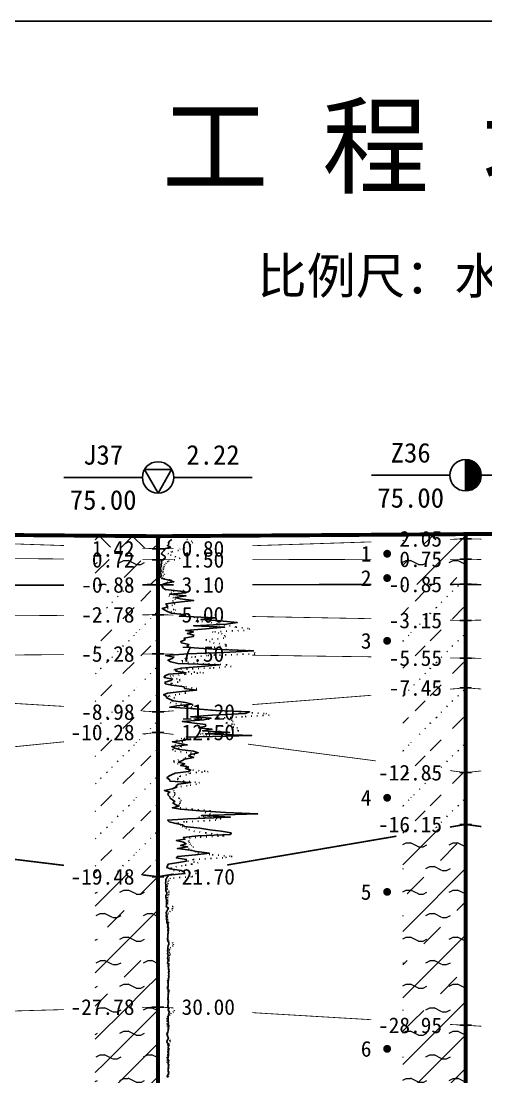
# Model space of a CAD drawing. Extents: x -37 to 3540, y -1485 to 297.
# Drawn here: x 1587.6 to 1646.9, y -149.6 to -15 of the extents above; entities that cross this region are included whole.
import ezdxf
from ezdxf.enums import TextEntityAlignment as Align

# ---------------------------------------------------------------- set-up
doc = ezdxf.new("R2010")
doc.units = 0
doc.linetypes.add('DOT', pattern=[6.35, 0, -6.35])
doc.layers.get('0').update_dxf_attribs({"linetype": 'CONTINUOUS'})
for name, color, linetype in [('CURVE', 200, 'CONTINUOUS'), ('FRAME', 7, 'CONTINUOUS'), ('HOLE', 41, 'CONTINUOUS'), ('SAMPLE', 1, 'CONTINUOUS'), ('STRATUM', 241, 'CONTINUOUS')]:
    doc.layers.add(name, color=color, linetype=linetype)
doc.layers.add('HATCH', color=7, linetype='CONTINUOUS', lineweight=13)
doc.styles.add('ST', font='')
doc.styles.get('ST').set_extended_font_data('SimSun')
pattern_1 = [(45, (1478.7585, -297), (-2.12132, 2.12132), [10, 0]), (135, (1478.7585, -297), (-2.12132, -2.12132), [10, 0])]
pattern_2 = [(45, (1478.7585, -297), (-4.24264, 4.24264), [10, 0]), (45, (1479.8195, -300.182), (-2.12132, 6.36396), [3, -3]), (26.565, (1479.8326, -297.2536), (5.999823, 5.999812), [0.567, -12.849]), (0, (1479.2656, -297.2536), (0, 6), [0.567, -5.433]), (26.565, (1477.1772, -297), (5.999823, 5.999812), [0.567, -12.849]), (0, (1477.6843, -296.7464), (0, 6), [0.567, -5.433]), (153.435, (1479.2656, -297.2536), (-5.999818, -5e-06), [1.134, -12.2826]), (26.565, (1482.8326, -294.2536), (5.999823, 5.999812), [0.567, -12.849]), (0, (1482.2656, -294.2536), (0, 6), [0.567, -5.433]), (26.565, (1480.1772, -294), (5.999823, 5.999812), [0.567, -12.849]), (0, (1480.6843, -293.7464), (0, 6), [0.567, -5.433]), (153.435, (1482.2656, -294.2536), (-5.999818, -5e-06), [1.134, -12.2826])]
pattern_3 = [(45, (1478.7585, -297), (-7e-07, 6.99998), [1.97196, -7.92754]), (45, (1481.5713, -294.171), (-7e-07, 6.99998), [1.99367, -7.90583]), (45, (1483.826, -291.918), (-7e-07, 6.99998), [1.8136, -8.08588]), (26.565, (1478.7585, -293.5), (7, 7), [0.0965, -15.55598]), (36.8699, (1479.4585, -292.8), (7, 7), [0.19775, -34.80225]), (315, (1482.2585, -290.024), (6.99998, 1e-06), [0.03305, -9.86644]), (26.565, (1482.2585, -297), (7, 7), [0.14475, -15.50773]), (26.565, (1482.9585, -296.3), (7, 7), [0.10528, -15.5472]), (90, (1483.3085, -295.95), (-7, -5e-07), [0.02877, -6.97123]), (26.565, (1483.6585, -295.6), (7, 7), [0.091, -31.21394]), (36.8699, (1484.3585, -294.9), (7, 7), [0.1107, -34.8893]), (45, (1485.0585, -294.2), (-2e-07, 6.99998), [0.10911, -9.79038]), (315, (1485.6726, -293.452), (6.99998, 1e-06), [0.03305, -9.86644]), (36.8699, (1480.1585, -292.1), (7, 7), [0.10224, -34.89776]), (53.1301, (1480.8585, -291.4), (14, 21), [0.13438, -34.86562]), (53.1301, (1481.5585, -290.7), (14, 21), [0.12625, -34.87375])]
pattern_4 = [(45, (1478.7585, -297), (-2.12132, 2.12132), [10, 0]), (26.565, (1479.8326, -297.2536), (5.999823, 5.999812), [0.567, -12.849]), (0, (1479.2656, -297.2536), (0, 6), [0.567, -5.433]), (26.565, (1477.1772, -297), (5.999823, 5.999812), [0.567, -12.849]), (0, (1477.6843, -296.7464), (0, 6), [0.567, -5.433]), (153.435, (1479.2656, -297.2536), (-5.999818, -5e-06), [1.134, -12.2826]), (26.565, (1482.8326, -294.2536), (5.999823, 5.999812), [0.567, -12.849]), (0, (1482.2656, -294.2536), (0, 6), [0.567, -5.433]), (26.565, (1480.1772, -294), (5.999823, 5.999812), [0.567, -12.849]), (0, (1480.6843, -293.7464), (0, 6), [0.567, -5.433]), (153.435, (1482.2656, -294.2536), (-5.999818, -5e-06), [1.134, -12.2826])]

# ---------------------------------------------------------------- blocks, each defined once
blk = doc.blocks.new('图头_剖面图A3')
at = {"style": 'ST'}
for s, height, p in [('工 程 地 质 剖 面 图', 10, (-15.09, 10.79)), ('比例尺：水平：1∶            垂直：1∶', 4.6, (-11.5, -5.76))]:
    blk.add_text(s, height=height, dxfattribs=at).set_placement(p, align=Align.MIDDLE_CENTER)
for tag, height, p in [('01_剖面号', 10, (64.41, 11.39)), ('03＿纵向比例', 4.6, (50.43, -5.28)), ('02_横向比例', 4.6, (-18.82, -5.99))]:
    blk.add_attdef(tag, text='', height=height, dxfattribs=at).set_placement(p, align=Align.MIDDLE_LEFT)
blk = doc.blocks.new('H_cpt_hole')
for p, q in [((-1.73, 1), (1.73, 1)), ((0, -2), (-1.73, 1)), ((1.73, 1), (0, -2))]:
    blk.add_line(p, q)
blk.add_circle((0, 0), 2)
blk = doc.blocks.new('H_sam_hole')
blk.add_line((0, 2), (0, -2))
at = {"const_width": 2}
blk.add_lwpolyline([(0, -1, 0.414214), (1, 0, 0.414214), (0, 1, 1)], format="xyb", dxfattribs=at)
blk.add_circle((0, 0), 2)
blk = doc.blocks.new('SampleSoilUndisturbed')
at = {"const_width": 0.5}
blk.add_lwpolyline([(-0.25, 0, 1), (0.25, 0, 1)], format="xyb", close=True, dxfattribs=at)

msp = doc.modelspace()

# ---------------------------------------------------------------- hatches: boundary and pattern name
at = {"layer": 'HATCH'}
h = msp.add_hatch(dxfattribs=at)
h.set_pattern_fill('STT', color=50, style=0)
h.set_pattern_definition(pattern_1)
h.paths.add_polyline_path([(1605.05, -80.65), (1597.05, -80.59), (1597.05, -81.98), (1605.05, -82.25)])
h.paths.add_polyline_path([(1595.84, -83.74), (1602.54, -83.74), (1602.54, -80.82), (1595.84, -80.82)], flags=9)
h = msp.add_hatch(dxfattribs=at)
h.set_pattern_fill('STT', color=50, style=0)
h.set_pattern_definition(pattern_1)
h.paths.add_polyline_path([(1644.26, -80.38), (1636.26, -80.44), (1636.26, -81.24), (1644.26, -80.98)])
h.paths.add_polyline_path([(1635.05, -82.47), (1641.75, -82.47), (1641.75, -79.54), (1635.05, -79.54)], flags=9)
h = msp.add_hatch(dxfattribs=at)
h.set_pattern_fill('FZNT', color=32, style=0)
h.set_pattern_definition([(45, (1478.7585, -297), (-4.24264, 4.24264), [10, 0]), (45, (1479.8195, -300.182), (-2.12132, 6.36396), [3, -3])])
h.paths.add_polyline_path([(1644.26, -80.98), (1636.26, -81.24), (1636.26, -83.6), (1644.26, -83.58)])
h.paths.add_polyline_path([(1635.05, -85.07), (1641.75, -85.07), (1641.75, -82.14), (1635.05, -82.14)], flags=9)
h.paths.add_polyline_path([(1635.05, -82.47), (1641.75, -82.47), (1641.75, -79.54), (1635.05, -79.54)], flags=9)
h = msp.add_hatch(dxfattribs=at)
h.set_pattern_fill('YNFNT', color=251, style=0)
h.set_pattern_definition(pattern_2)
h.paths.add_polyline_path([(1605.05, -83.65), (1597.05, -83.59), (1597.05, -86.87), (1605.05, -86.85)])
h.paths.add_polyline_path([(1594.41, -88.34), (1602.54, -88.34), (1602.54, -85.41), (1594.41, -85.41)], flags=9)
h.paths.add_polyline_path([(1595.84, -85.14), (1602.54, -85.14), (1602.54, -82.21), (1595.84, -82.21)], flags=9)
h = msp.add_hatch(dxfattribs=at)
h.set_pattern_fill('YNFNT', color=251, style=0)
h.set_pattern_definition(pattern_2)
h.paths.add_polyline_path([(1644.26, -83.58), (1636.26, -83.6), (1636.26, -86.8), (1644.26, -86.78)])
h.paths.add_polyline_path([(1633.62, -88.27), (1641.75, -88.27), (1641.75, -85.34), (1633.62, -85.34)], flags=9)
h.paths.add_polyline_path([(1635.05, -85.07), (1641.75, -85.07), (1641.75, -82.14), (1635.05, -82.14)], flags=9)
h = msp.add_hatch(dxfattribs=at)
h.set_pattern_fill('SZFT', color=52, style=0)
h.set_pattern_definition(pattern_3)
h.paths.add_polyline_path([(1605.05, -86.85), (1597.05, -86.87), (1597.05, -90.71), (1605.05, -90.65)])
h.paths.add_polyline_path([(1594.41, -92.14), (1602.54, -92.14), (1602.54, -89.21), (1594.41, -89.21)], flags=9)
h.paths.add_polyline_path([(1594.41, -88.34), (1602.54, -88.34), (1602.54, -85.41), (1594.41, -85.41)], flags=9)
h = msp.add_hatch(dxfattribs=at)
h.set_pattern_fill('SZFT', color=52, style=0)
h.set_pattern_definition(pattern_3)
h.paths.add_polyline_path([(1644.26, -86.78), (1636.26, -86.8), (1636.26, -91.23), (1644.26, -91.38)])
h.paths.add_polyline_path([(1633.62, -92.87), (1641.75, -92.87), (1641.75, -89.94), (1633.62, -89.94)], flags=9)
h.paths.add_polyline_path([(1633.62, -88.27), (1641.75, -88.27), (1641.75, -85.34), (1633.62, -85.34)], flags=9)
h = msp.add_hatch(dxfattribs=at)
h.set_pattern_fill('SZFT', color=52, style=0)
h.set_pattern_definition(pattern_3)
h.paths.add_polyline_path([(1605.05, -90.65), (1597.05, -90.71), (1597.05, -95.71), (1605.05, -95.65)])
h.paths.add_polyline_path([(1594.41, -97.14), (1602.54, -97.14), (1602.54, -94.21), (1594.41, -94.21)], flags=9)
h.paths.add_polyline_path([(1594.41, -92.14), (1602.54, -92.14), (1602.54, -89.21), (1594.41, -89.21)], flags=9)
h = msp.add_hatch(dxfattribs=at)
h.set_pattern_fill('SZFT', color=52, style=0)
h.set_pattern_definition(pattern_3)
h.paths.add_polyline_path([(1644.26, -91.38), (1636.26, -91.23), (1636.26, -96.08), (1644.26, -96.18)])
h.paths.add_polyline_path([(1633.62, -97.67), (1641.74, -97.67), (1641.74, -94.77), (1633.62, -94.77)], flags=9)
h.paths.add_polyline_path([(1633.62, -92.87), (1641.75, -92.87), (1641.75, -89.94), (1633.62, -89.94)], flags=9)
h = msp.add_hatch(dxfattribs=at)
h.set_pattern_fill('SZFT', color=52, style=0)
h.set_pattern_definition(pattern_3)
h.paths.add_polyline_path([(1605.05, -95.65), (1597.05, -95.71), (1597.05, -102.57), (1605.05, -103.05)])
h.paths.add_polyline_path([(1594.41, -104.54), (1602.54, -104.54), (1602.54, -101.61), (1594.41, -101.61)], flags=9)
h.paths.add_polyline_path([(1594.41, -97.14), (1602.54, -97.14), (1602.54, -94.21), (1594.41, -94.21)], flags=9)
h = msp.add_hatch(dxfattribs=at)
h.set_pattern_fill('SZFT', color=52, style=0)
h.set_pattern_definition(pattern_3)
h.paths.add_polyline_path([(1644.26, -96.18), (1636.26, -96.08), (1636.26, -100.61), (1644.26, -99.98)])
h.paths.add_polyline_path([(1633.62, -101.47), (1641.74, -101.47), (1641.74, -98.57), (1633.62, -98.57)], flags=9)
h.paths.add_polyline_path([(1633.62, -97.67), (1641.74, -97.67), (1641.74, -94.77), (1633.62, -94.77)], flags=9)
h = msp.add_hatch(dxfattribs=at)
h.set_pattern_fill('SZFT', color=52, style=0)
h.set_pattern_definition(pattern_3)
h.paths.add_polyline_path([(1644.26, -99.98), (1636.26, -100.61), (1636.26, -109.74), (1644.26, -110.78)])
h.paths.add_polyline_path([(1632.19, -112.27), (1641.75, -112.27), (1641.75, -109.34), (1632.19, -109.34)], flags=9)
h.paths.add_polyline_path([(1633.62, -101.47), (1641.74, -101.47), (1641.74, -98.57), (1633.62, -98.57)], flags=9)
h = msp.add_hatch(dxfattribs=at)
h.set_pattern_fill('SZFT', color=52, style=0)
h.set_pattern_definition(pattern_3)
h.paths.add_polyline_path([(1605.05, -103.05), (1597.05, -102.57), (1597.05, -106.45), (1605.05, -105.65)])
h.paths.add_polyline_path([(1592.98, -107.14), (1602.54, -107.14), (1602.54, -104.21), (1592.98, -104.21)], flags=9)
h.paths.add_polyline_path([(1594.41, -104.54), (1602.54, -104.54), (1602.54, -101.61), (1594.41, -101.61)], flags=9)
h = msp.add_hatch(dxfattribs=at)
h.set_pattern_fill('SZFT', color=52, style=0)
h.set_pattern_definition(pattern_3)
h.paths.add_polyline_path([(1605.05, -105.65), (1597.05, -106.45), (1597.05, -123.08), (1605.05, -124.05)])
h.paths.add_polyline_path([(1592.98, -125.54), (1602.54, -125.54), (1602.54, -122.61), (1592.98, -122.61)], flags=9)
h.paths.add_polyline_path([(1592.98, -107.14), (1602.54, -107.14), (1602.54, -104.21), (1592.98, -104.21)], flags=9)
h = msp.add_hatch(dxfattribs=at)
h.set_pattern_fill('SZFT', color=52, style=0)
h.set_pattern_definition(pattern_3)
h.paths.add_polyline_path([(1644.26, -110.78), (1636.26, -109.74), (1636.26, -118.74), (1644.26, -117.38)])
h.paths.add_polyline_path([(1632.19, -118.87), (1641.75, -118.87), (1641.75, -115.94), (1632.19, -115.94)], flags=9)
h.paths.add_polyline_path([(1632.19, -112.27), (1641.75, -112.27), (1641.75, -109.34), (1632.19, -109.34)], flags=9)
h = msp.add_hatch(dxfattribs=at)
h.set_pattern_fill('YNFNT', color=251, style=0)
h.set_pattern_definition(pattern_2)
h.paths.add_polyline_path([(1644.26, -117.38), (1636.26, -118.74), (1636.26, -142.51), (1644.26, -142.98)])
h.paths.add_polyline_path([(1632.19, -144.47), (1641.75, -144.47), (1641.75, -141.54), (1632.19, -141.54)], flags=9)
h.paths.add_polyline_path([(1632.19, -118.87), (1641.75, -118.87), (1641.75, -115.94), (1632.19, -115.94)], flags=9)
h = msp.add_hatch(dxfattribs=at)
h.set_pattern_fill('YNFNT', color=251, style=0)
h.set_pattern_definition(pattern_2)
h.paths.add_polyline_path([(1605.05, -124.05), (1597.05, -123.08), (1597.05, -140.87), (1605.05, -140.65)])
h.paths.add_polyline_path([(1592.98, -142.14), (1602.54, -142.14), (1602.54, -139.21), (1592.98, -139.21)], flags=9)
h.paths.add_polyline_path([(1592.98, -125.54), (1602.54, -125.54), (1602.54, -122.61), (1592.98, -122.61)], flags=9)
h = msp.add_hatch(dxfattribs=at)
h.set_pattern_fill('YNNT', color=251, style=0)
h.set_pattern_definition(pattern_4)
h.paths.add_polyline_path([(1605.05, -140.65), (1597.05, -140.87), (1597.05, -156.98), (1605.05, -157.25)])
h.paths.add_polyline_path([(1592.98, -158.74), (1602.54, -158.74), (1602.54, -155.81), (1592.98, -155.81)], flags=9)
h.paths.add_polyline_path([(1592.98, -142.14), (1602.54, -142.14), (1602.54, -139.21), (1592.98, -139.21)], flags=9)
h = msp.add_hatch(dxfattribs=at)
h.set_pattern_fill('YNNT', color=251, style=0)
h.set_pattern_definition(pattern_4)
h.paths.add_polyline_path([(1644.26, -142.98), (1636.26, -142.51), (1636.26, -156.88), (1644.26, -156.78)])
h.paths.add_polyline_path([(1632.19, -158.27), (1641.75, -158.27), (1641.75, -155.34), (1632.19, -155.34)], flags=9)
h.paths.add_polyline_path([(1632.19, -144.47), (1641.75, -144.47), (1641.75, -141.54), (1632.19, -141.54)], flags=9)

# ---------------------------------------------------------------- linework, layer by layer
at = {"layer": 'CURVE', "color": 30, "linetype": 'Continuous'}
msp.add_lwpolyline([(1606.79, -81.05), (1606.57, -81.25), (1606.36, -81.45), (1606.44, -81.65), (1606.24, -81.85), (1606.64, -82.05), (1605.92, -82.25), (1605.82, -82.45), (1605.65, -82.65), (1605.45, -82.85), (1605.72, -83.05), (1605.95, -83.25), (1605.95, -83.45), (1605.6, -83.65), (1605.46, -83.85), (1605.54, -84.05), (1605.41, -84.25), (1605.47, -84.45), (1605.38, -84.65), (1605.34, -84.85), (1605.43, -85.05), (1605.37, -85.25), (1605.41, -85.45), (1605.46, -85.65), (1605.37, -85.85), (1605.52, -86.05), (1606.43, -86.25), (1607.07, -86.45), (1606.07, -86.65), (1605.5, -86.85), (1605.56, -87.05), (1605.68, -87.25), (1605.98, -87.45), (1607.91, -87.65), (1608.63, -87.85), (1606.51, -88.05), (1608.62, -88.25), (1607.19, -88.45), (1607.87, -88.65), (1609.59, -88.85), (1607.67, -89.05), (1606.05, -89.25), (1606.16, -89.45), (1606.29, -89.65), (1605.57, -89.85), (1605.88, -90.05), (1606.24, -90.25), (1606.78, -90.45), (1608.57, -90.65), (1607.75, -90.85), (1612.36, -91.05), (1610.52, -91.25), (1612.93, -91.45), (1615.15, -91.65), (1613.76, -91.85), (1609.59, -92.05), (1613.53, -92.25), (1611.12, -92.45), (1608.59, -92.65), (1609.55, -92.85), (1608.8, -93.05), (1609.61, -93.25), (1609.53, -93.45), (1608.37, -93.65), (1608.5, -93.85), (1607.94, -94.05), (1608.05, -94.25), (1608.98, -94.45), (1608.73, -94.65), (1609.05, -94.85), (1612.09, -95.05), (1617.21, -95.25), (1613.44, -95.45), (1608.86, -95.65), (1606.01, -95.85), (1607.08, -96.05), (1606.83, -96.25), (1606.31, -96.45), (1606.67, -96.65), (1607.57, -96.85), (1612.88, -97.05), (1610.54, -97.25), (1607.98, -97.45), (1607.28, -97.65), (1607.35, -97.85), (1608.63, -98.05), (1606.42, -98.25), (1605.92, -98.45), (1605.81, -98.65), (1606.9, -98.85), (1606.68, -99.05), (1605.95, -99.25), (1605.97, -99.45), (1606.8, -99.65), (1608.37, -99.85), (1608.4, -100.05), (1609.97, -100.25), (1608.1, -100.45), (1606.24, -100.65), (1605.76, -100.85), (1606.1, -101.05), (1606.16, -101.25), (1606.58, -101.45), (1607, -101.65), (1608.54, -101.85), (1609.38, -102.05), (1607.44, -102.25), (1606.53, -102.45), (1609.81, -102.65), (1612.45, -102.85), (1616.72, -103.05), (1616.16, -103.25), (1611.96, -103.45), (1609.21, -103.65), (1611.81, -103.85), (1610.9, -104.05), (1608.13, -104.25), (1609.34, -104.45), (1611.1, -104.65), (1611.13, -104.85), (1610.22, -105.05), (1611.93, -105.25), (1610.73, -105.45), (1614.2, -105.65), (1611.06, -105.85), (1617, -106.05), (1608.67, -106.25), (1608.84, -106.45), (1608.47, -106.65), (1606.88, -106.85), (1607.82, -107.05), (1608.78, -107.25), (1606.8, -107.45), (1607.2, -107.65), (1607.79, -107.85), (1609.57, -108.05), (1610.17, -108.25), (1609.21, -108.45), (1608.95, -108.65), (1609.61, -108.85), (1608.42, -109.05), (1608.15, -109.25), (1607.63, -109.45), (1608.46, -109.65), (1607.92, -109.85), (1608.93, -110.05), (1608.54, -110.25), (1609.21, -110.45), (1608.95, -110.65), (1607.22, -110.85), (1606.78, -111.05), (1606.41, -111.25), (1606.18, -111.45), (1606.52, -111.65), (1606.56, -111.85), (1609.21, -112.05), (1607.63, -112.25), (1607.34, -112.45), (1607.43, -112.65), (1606.84, -112.85), (1605.86, -113.05), (1606.56, -113.25), (1606.3, -113.45), (1606.35, -113.65), (1606.57, -113.85), (1606.6, -114.05), (1606.9, -114.25), (1607.2, -114.45), (1606.95, -114.65), (1607.25, -114.85), (1607.7, -115.05), (1606.87, -115.25), (1607.9, -115.45), (1610.38, -115.65), (1613.7, -115.85), (1617.77, -116.05), (1610.57, -116.25), (1614.28, -116.45), (1608.86, -116.65), (1606.27, -116.85), (1606.46, -117.05), (1607.31, -117.25), (1608.16, -117.45), (1608.43, -117.65), (1610.39, -117.85), (1611.64, -118.05), (1613.1, -118.25), (1614.35, -118.45), (1614.27, -118.65), (1610.12, -118.85), (1608.26, -119.05), (1608.47, -119.25), (1607.37, -119.45), (1608.29, -119.65), (1608.63, -119.85), (1607.92, -120.05), (1608.81, -120.25), (1607.52, -120.45), (1609.14, -120.65), (1609.96, -120.85), (1611.6, -121.05), (1609.83, -121.25), (1607.59, -121.45), (1607.36, -121.65), (1608.65, -121.85), (1608.67, -122.05), (1607.66, -122.25), (1606.33, -122.45), (1606.27, -122.65), (1606.15, -122.85), (1606.59, -123.05), (1607.99, -123.25), (1608.39, -123.45), (1608.47, -123.65), (1606.39, -123.85), (1606.24, -124.05), (1606.12, -124.25), (1606.06, -124.45), (1606.05, -124.65), (1606.01, -124.85), (1606.04, -125.05), (1606.06, -125.25), (1606.02, -125.45), (1606.02, -125.65), (1606.04, -125.85), (1606.17, -126.05), (1606.18, -126.25), (1606.05, -126.45), (1606.05, -126.65), (1606.09, -126.85), (1606.12, -127.05), (1606.12, -127.25), (1606.11, -127.45), (1606.12, -127.65), (1606.09, -127.85), (1606.36, -128.05), (1606.25, -128.25), (1606.18, -128.45), (1606.09, -128.65), (1606.11, -128.85), (1606.07, -129.05), (1606.11, -129.25), (1606.14, -129.45), (1606.18, -129.65), (1606.17, -129.85), (1606.27, -130.05), (1606.29, -130.25), (1606.26, -130.45), (1606.37, -130.65), (1606.3, -130.85), (1606.33, -131.05), (1606.33, -131.25), (1606.29, -131.45), (1606.28, -131.65), (1606.3, -131.85), (1606.25, -132.05), (1606.3, -132.25), (1606.43, -132.45), (1606.41, -132.65), (1606.34, -132.85), (1606.3, -133.05), (1606.3, -133.25), (1606.27, -133.45), (1606.29, -133.65), (1606.27, -133.85), (1606.34, -134.05), (1606.31, -134.25), (1606.27, -134.45), (1606.32, -134.65), (1606.3, -134.85), (1606.27, -135.05), (1606.39, -135.25), (1606.32, -135.45), (1606.39, -135.65), (1606.39, -135.85), (1606.41, -136.05), (1606.4, -136.25), (1606.42, -136.45), (1606.39, -136.65), (1606.43, -136.85), (1606.38, -137.05), (1606.36, -137.25), (1606.32, -137.45), (1606.32, -137.65), (1606.32, -137.85), (1606.33, -138.05), (1606.25, -138.25), (1606.35, -138.45), (1606.32, -138.65), (1606.38, -138.85), (1606.33, -139.05), (1606.35, -139.25), (1606.32, -139.45), (1606.3, -139.65), (1606.33, -139.85), (1606.33, -140.05), (1606.32, -140.25), (1606.29, -140.45), (1606.31, -140.65), (1606.39, -140.85), (1606.32, -141.05), (1606.5, -141.25), (1606.42, -141.45), (1606.37, -141.65), (1606.34, -141.85), (1606.33, -142.05), (1606.33, -142.25), (1606.33, -142.45), (1606.37, -142.65), (1606.35, -142.85), (1606.41, -143.05), (1606.36, -143.25), (1606.38, -143.45), (1606.33, -143.65), (1606.28, -143.85), (1606.18, -144.05), (1606.2, -144.25), (1606.29, -144.45), (1606.36, -144.65), (1606.26, -144.85), (1606.16, -145.05), (1606.24, -145.25), (1606.45, -145.45), (1606.39, -145.65), (1606.34, -145.85), (1606.41, -146.05), (1606.38, -146.25), (1606.36, -146.45), (1606.37, -146.65), (1606.37, -146.85), (1606.34, -147.05), (1606.27, -147.25), (1606.42, -147.45), (1606.37, -147.65), (1606.33, -147.85), (1606.42, -148.05), (1606.37, -148.25), (1606.36, -148.45), (1606.33, -148.65), (1606.32, -148.85), (1606.37, -149.05), (1606.32, -149.25), (1606.23, -149.45), (1606.27, -149.65)], dxfattribs=at)
at = {"layer": 'CURVE', "color": 100, "linetype": 'DOT', "ltscale": 0.1}
msp.add_lwpolyline([(1608.7, -81.05), (1609.29, -81.25), (1609.48, -81.45), (1609.17, -81.65), (1609.1, -81.85), (1608.45, -82.05), (1607.88, -82.25), (1607.65, -82.45), (1606.75, -82.65), (1606.29, -82.85), (1606.64, -83.05), (1607.2, -83.25), (1607.85, -83.45), (1607.19, -83.65), (1606.29, -83.85), (1606.1, -84.05), (1605.91, -84.25), (1605.83, -84.45), (1605.73, -84.65), (1605.74, -84.85), (1605.68, -85.05), (1605.62, -85.25), (1605.88, -85.45), (1605.73, -85.65), (1605.61, -85.85), (1605.76, -86.05), (1606.79, -86.25), (1606.28, -86.45), (1606.13, -86.65), (1605.56, -86.85), (1605.65, -87.05), (1605.77, -87.25), (1605.98, -87.45), (1607.06, -87.65), (1606.69, -87.85), (1607.14, -88.05), (1606.42, -88.25), (1606.93, -88.45), (1607.28, -88.65), (1606.97, -88.85), (1606.89, -89.05), (1607.17, -89.25), (1606.91, -89.45), (1606.25, -89.65), (1606.25, -89.85), (1607.29, -90.05), (1606.67, -90.25), (1607.08, -90.45), (1608.97, -90.65), (1608.94, -90.85), (1610.06, -91.05), (1610.13, -91.25), (1609.88, -91.45), (1611.8, -91.65), (1612.77, -91.85), (1614.14, -92.05), (1615, -92.25), (1616.75, -92.45), (1616.04, -92.65), (1611.98, -92.85), (1613.14, -93.05), (1613.52, -93.25), (1613.65, -93.45), (1613.45, -93.65), (1611.14, -93.85), (1611.59, -94.05), (1612.11, -94.25), (1613.73, -94.45), (1613.76, -94.65), (1611.53, -94.85), (1612.94, -95.05), (1617.14, -95.25), (1617.34, -95.45), (1617.4, -95.65), (1611.32, -95.85), (1609.41, -96.05), (1608.56, -96.25), (1608.14, -96.45), (1608.11, -96.65), (1610.03, -96.85), (1613.78, -97.05), (1614.39, -97.25), (1611.72, -97.45), (1607.04, -97.65), (1607.43, -97.85), (1610.84, -98.05), (1608.48, -98.25), (1606.68, -98.45), (1605.93, -98.65), (1607.79, -98.85), (1607.86, -99.05), (1607.6, -99.25), (1606.62, -99.45), (1607.22, -99.65), (1608.59, -99.85), (1609.99, -100.05), (1609.27, -100.25), (1608.49, -100.45), (1608.57, -100.65), (1607.33, -100.85), (1606.34, -101.05), (1607.16, -101.25), (1606.74, -101.45), (1606.88, -101.65), (1606.58, -101.85), (1607.95, -102.05), (1610.11, -102.25), (1609.23, -102.45), (1609.58, -102.65), (1612.42, -102.85), (1615.55, -103.05), (1618.78, -103.25), (1619.21, -103.45), (1615.8, -103.65), (1612.61, -103.85), (1614.4, -104.05), (1614.62, -104.25), (1613.71, -104.45), (1614.79, -104.65), (1613.16, -104.85), (1615.18, -105.05), (1614.46, -105.25), (1615.36, -105.45), (1611.53, -105.65), (1610.45, -105.85), (1611.66, -106.05), (1609.92, -106.25), (1608.08, -106.45), (1607.4, -106.65), (1608.19, -106.85), (1607.81, -107.05), (1607.17, -107.25), (1608.1, -107.45), (1607.75, -107.65), (1606.84, -107.85), (1607.17, -108.05), (1609.2, -108.25), (1609.72, -108.45), (1609.16, -108.65), (1608.57, -108.85), (1608.38, -109.05), (1607.08, -109.25), (1607.04, -109.45), (1607.51, -109.65), (1608.54, -109.85), (1608.62, -110.05), (1608.89, -110.25), (1609.48, -110.45), (1611.44, -110.65), (1609.07, -110.85), (1608.68, -111.05), (1607.84, -111.25), (1607.63, -111.45), (1607.5, -111.65), (1608.27, -111.85), (1610.32, -112.05), (1609.95, -112.25), (1608.78, -112.45), (1607.15, -112.65), (1606.8, -112.85), (1607.03, -113.05), (1607.15, -113.25), (1607.17, -113.45), (1607.17, -113.65), (1606.94, -113.85), (1607.76, -114.05), (1607.98, -114.25), (1607.93, -114.45), (1607.82, -114.65), (1607.79, -114.85), (1607.43, -115.05), (1607.86, -115.25), (1609.4, -115.45), (1611.81, -115.65), (1611.04, -115.85), (1611.62, -116.05), (1612.37, -116.25), (1610.25, -116.45), (1613.06, -116.65), (1612.42, -116.85), (1608.41, -117.05), (1607.35, -117.25), (1607.95, -117.45), (1608.12, -117.65), (1608.59, -117.85), (1608.97, -118.05), (1609.59, -118.25), (1611.11, -118.45), (1612.55, -118.65), (1613.47, -118.85), (1609.88, -119.05), (1608.44, -119.25), (1608.95, -119.45), (1609.02, -119.65), (1609.15, -119.85), (1609.25, -120.05), (1609.56, -120.25), (1608.93, -120.45), (1609.28, -120.65), (1609.75, -120.85), (1610.1, -121.05), (1611.96, -121.25), (1614.49, -121.45), (1613.32, -121.65), (1609.55, -121.85), (1608.85, -122.05), (1610.16, -122.25), (1609.34, -122.45), (1608.14, -122.65), (1606.77, -122.85), (1606.67, -123.05), (1607.02, -123.25), (1608.37, -123.45), (1610.11, -123.65), (1610.21, -123.85), (1609.32, -124.05), (1606.62, -124.25), (1606.41, -124.45), (1606.31, -124.65), (1606.33, -124.85), (1606.24, -125.05), (1606.2, -125.25), (1606.22, -125.45), (1606.2, -125.65), (1606.41, -125.85), (1606.46, -126.05), (1606.42, -126.25), (1606.32, -126.45), (1606.24, -126.65), (1606.24, -126.85), (1606.25, -127.05), (1606.26, -127.25), (1606.34, -127.45), (1606.12, -127.65), (1606.95, -127.85), (1606.87, -128.05), (1606.88, -128.25), (1606.61, -128.45), (1606.36, -128.65), (1606.25, -128.85), (1606.22, -129.05), (1606.23, -129.25), (1606.25, -129.45), (1606.29, -129.65), (1606.4, -129.85), (1606.35, -130.05), (1606.35, -130.25), (1606.34, -130.45), (1606.38, -130.65), (1606.38, -130.85), (1606.36, -131.05), (1606.32, -131.25), (1606.29, -131.45), (1606.3, -131.65), (1606.25, -131.85), (1606.28, -132.05), (1606.37, -132.25), (1606.88, -132.45), (1607.01, -132.65), (1606.96, -132.85), (1606.68, -133.05), (1606.49, -133.25), (1606.45, -133.45), (1606.46, -133.65), (1606.58, -133.85), (1606.52, -134.05), (1606.47, -134.25), (1606.47, -134.45), (1606.44, -134.65), (1606.39, -134.85), (1606.43, -135.05), (1606.45, -135.25), (1606.41, -135.45), (1606.38, -135.65), (1606.44, -135.85), (1606.45, -136.05), (1606.44, -136.25), (1606.41, -136.45), (1606.45, -136.65), (1606.42, -136.85), (1606.34, -137.05), (1606.25, -137.25), (1606.32, -137.45), (1606.31, -137.65), (1606.33, -137.85), (1606.25, -138.05), (1606.3, -138.25), (1606.49, -138.45), (1606.48, -138.65), (1606.32, -138.85), (1606.36, -139.05), (1606.32, -139.25), (1606.31, -139.45), (1606.34, -139.65), (1606.37, -139.85), (1606.36, -140.05), (1606.32, -140.25), (1606.33, -140.45), (1606.34, -140.65), (1606.42, -140.85), (1607.15, -141.05), (1607.01, -141.25), (1606.71, -141.45), (1606.6, -141.65), (1606.28, -141.85), (1606.22, -142.05), (1606.21, -142.25), (1606.22, -142.45), (1606.22, -142.65), (1606.25, -142.85), (1606.24, -143.05), (1606.31, -143.25), (1606.35, -143.45), (1606.34, -143.65), (1606.31, -143.85), (1606.26, -144.05), (1606.24, -144.25), (1606.28, -144.45), (1606.33, -144.65), (1606.56, -144.85), (1606.62, -145.05), (1606.41, -145.25), (1606.3, -145.45), (1606.31, -145.65), (1606.46, -145.85), (1606.34, -146.05), (1606.29, -146.25), (1606.3, -146.45), (1606.29, -146.65), (1606.3, -146.85), (1606.21, -147.05), (1606.25, -147.25), (1606.22, -147.45), (1606.22, -147.65), (1606.31, -147.85), (1606.37, -148.05), (1606.37, -148.25), (1606.32, -148.45), (1606.31, -148.65), (1606.45, -148.85), (1606.43, -149.05), (1606.37, -149.25), (1606.38, -149.45), (1606.33, -149.65)], dxfattribs=at)
at = {"layer": 'FRAME', "linetype": 'Continuous'}
msp.add_line((2043.15, -15), (1342.94, -15), dxfattribs=at)
at = {"layer": 'HOLE', "linetype": 'Continuous'}
for points in [[(1603.05, -73.15), (1593.05, -73.15)], [(1607.05, -73.15), (1617.05, -73.15)], [(1642.26, -72.88), (1632.26, -72.88)], [(1646.26, -72.88), (1656.26, -72.88)], [(1643.51, -80.98), (1645.01, -80.98)], [(1604.3, -82.25), (1605.8, -82.25)], [(1604.3, -83.65), (1605.8, -83.65)], [(1643.51, -83.58), (1645.01, -83.58)], [(1604.3, -86.85), (1605.8, -86.85)], [(1643.51, -86.78), (1645.01, -86.78)], [(1604.3, -90.65), (1605.8, -90.65)], [(1643.51, -91.38), (1645.01, -91.38)], [(1604.3, -95.65), (1605.8, -95.65)], [(1643.51, -96.18), (1645.01, -96.18)], [(1643.51, -99.98), (1645.01, -99.98)], [(1604.3, -103.05), (1605.8, -103.05)], [(1604.3, -105.65), (1605.8, -105.65)], [(1643.51, -110.78), (1645.01, -110.78)], [(1643.51, -117.38), (1645.01, -117.38)], [(1604.3, -124.05), (1605.8, -124.05)], [(1604.3, -140.65), (1605.8, -140.65)], [(1643.51, -142.98), (1645.01, -142.98)]]:
    msp.add_lwpolyline(points, dxfattribs=at)
at = {"layer": 'HOLE', "linetype": 'Continuous', "const_width": 0.5}
for points in [[(1605.05, -80.65), (1605.05, -229.35)], [(1644.26, -80.38), (1644.26, -230.38)]]:
    msp.add_lwpolyline(points, dxfattribs=at)
at = {"layer": 'STRATUM', "linetype": 'Continuous'}
for points, const_width in [([(1578.13, -80.43), (1605.05, -80.65), (1642.26, -80.4)], 0.5), ([(1642.26, -80.4), (1644.26, -80.38), (1656.26, -80.36)], 0.5), ([(1578.13, -81.34), (1585.59, -81.59), (1593.05, -81.84)], 0.1), ([(1617.05, -81.86), (1624.65, -81.62), (1632.26, -81.37)], 0.1), ([(1642.26, -81.05), (1644.26, -80.98), (1646.26, -81.02)], 0.1), ([(1578.13, -83.43), (1585.59, -83.49), (1593.05, -83.55)], 0.1), ([(1603.05, -82.18), (1605.05, -82.25), (1607.05, -82.19)], 0.1), ([(1603.05, -83.64), (1605.05, -83.65), (1607.05, -83.65)], 0.1), ([(1617.05, -83.63), (1624.65, -83.62), (1632.26, -83.6)], 0.1), ([(1642.26, -83.59), (1644.26, -83.58), (1646.26, -83.62)], 0.1), ([(1578.13, -86.91), (1585.59, -86.89), (1593.05, -86.88)], 0.2), ([(1603.05, -86.86), (1605.05, -86.85), (1607.05, -86.85)], 0.2), ([(1617.05, -86.83), (1624.65, -86.82), (1632.26, -86.8)], 0.2), ([(1642.26, -86.79), (1644.26, -86.78), (1646.26, -86.83)], 0.2), ([(1578.13, -90.84), (1585.59, -90.79), (1593.05, -90.74)], 0.1), ([(1603.05, -90.67), (1605.05, -90.65), (1607.05, -90.69)], 0.1), ([(1617.05, -90.88), (1624.65, -91.02), (1632.26, -91.16)], 0.1), ([(1642.26, -91.35), (1644.26, -91.38), (1646.26, -91.34)], 0.1), ([(1578.13, -95.84), (1585.59, -95.79), (1593.05, -95.74)], 0.1), ([(1603.05, -95.67), (1605.05, -95.65), (1607.05, -95.68)], 0.1), ([(1617.05, -95.81), (1624.65, -95.92), (1632.26, -96.02)], 0.1), ([(1642.26, -96.16), (1644.26, -96.18), (1646.26, -96.21)], 0.1), ([(1617.05, -102.11), (1624.65, -101.52), (1632.26, -100.92)], 0.1), ([(1642.26, -100.14), (1644.26, -99.98), (1646.26, -100.12)], 0.1), ([(1578.13, -101.45), (1585.59, -101.89), (1593.05, -102.34)], 0.1), ([(1603.05, -102.93), (1605.05, -103.05), (1607.05, -102.9)], 0.1), ([(1603.05, -105.85), (1605.05, -105.65), (1607.05, -105.91)], 0.1), ([(1578.13, -108.33), (1585.59, -107.59), (1593.05, -106.85)], 0.1), ([(1616.51, -107.15), (1624.65, -108.22), (1632.8, -109.28)], 0.1), ([(1642.26, -110.52), (1644.26, -110.78), (1646.26, -110.56)], 0.1), ([(1642.26, -117.72), (1644.26, -117.38), (1646.26, -117.65)], 0.2), ([(1613.87, -122.55), (1624.65, -120.72), (1635.44, -118.88)], 0.2), ([(1578.13, -120.79), (1585.59, -121.69), (1593.05, -122.6)], 0.2), ([(1603.05, -123.81), (1605.05, -124.05), (1607.05, -123.71)], 0.2), ([(1578.13, -141.4), (1585.59, -141.19), (1593.05, -140.98)], 0.1), ([(1603.05, -140.71), (1605.05, -140.65), (1607.05, -140.77)], 0.1), ([(1617.05, -141.37), (1624.65, -141.82), (1632.26, -142.27)], 0.1), ([(1642.26, -142.87), (1644.26, -142.98), (1646.26, -143.1)], 0.1)]:
    msp.add_lwpolyline(points, dxfattribs=dict(at, const_width=const_width))

# ---------------------------------------------------------------- block references
at = {"layer": 'FRAME'}
msp.add_blockref('图头_剖面图A3', (1688.76, -41.7), dxfattribs=at)
at = {"layer": 'HOLE'}
for name, p in [('H_cpt_hole', (1605.05, -73.15)), ('H_sam_hole', (1644.26, -72.88))]:
    msp.add_blockref(name, p, dxfattribs=at)
at = {"layer": 'SAMPLE'}
for p in [(1634.26, -82.88), (1634.26, -85.98), (1634.26, -93.98), (1634.26, -113.98), (1634.26, -125.98), (1634.26, -145.98)]:
    msp.add_blockref('SampleSoilUndisturbed', p, dxfattribs=at)

# ---------------------------------------------------------------- texts
at = {"layer": 'HOLE', "style": 'ST'}
for s, p in [('J37', (1598.05, -70.28)), ('2.22', (1612.05, -70.28)), ('Z36', (1637.26, -70.01)), ('75.00', (1598.05, -76.03)), ('75.00', (1637.26, -75.76))]:
    msp.add_text(s, height=2.5, dxfattribs=at).set_placement(p, align=Align.MIDDLE_CENTER)
for s, p in [('2.05', (1641.26, -80.98)), ('1.42', (1602.05, -82.25)), ('0.72', (1602.05, -83.65)), ('0.75', (1641.26, -83.58)), ('-0.88', (1602.05, -86.85)), ('-0.85', (1641.26, -86.78)), ('-2.78', (1602.05, -90.65)), ('-3.15', (1641.26, -91.38)), ('-5.28', (1602.05, -95.65)), ('-5.55', (1641.26, -96.18)), ('-7.45', (1641.26, -99.98)), ('-8.98', (1602.05, -103.05)), ('-10.28', (1602.05, -105.65)), ('-12.85', (1641.26, -110.78)), ('-16.15', (1641.26, -117.38)), ('-19.48', (1602.05, -124.05)), ('-27.78', (1602.05, -140.65)), ('-28.95', (1641.26, -142.98))]:
    msp.add_text(s, height=2, dxfattribs=at).set_placement(p, align=Align.MIDDLE_RIGHT)
for s, p in [('0.80', (1608.05, -82.25)), ('1.50', (1608.05, -83.65)), ('3.10', (1608.05, -86.85)), ('5.00', (1608.05, -90.65)), ('7.50', (1608.05, -95.65)), ('11.20', (1608.05, -103.05)), ('12.50', (1608.05, -105.65)), ('21.70', (1608.05, -124.05)), ('30.00', (1608.05, -140.65))]:
    msp.add_text(s, height=2, dxfattribs=at).set_placement(p, align=Align.MIDDLE_LEFT)
at = {"layer": 'SAMPLE', "style": 'ST'}
for s, p in [('1', (1632.26, -82.88)), ('2', (1632.26, -85.98)), ('3', (1632.26, -93.98)), ('4', (1632.26, -113.98)), ('5', (1632.26, -125.98)), ('6', (1632.26, -145.98))]:
    msp.add_text(s, height=2, dxfattribs=at).set_placement(p, align=Align.MIDDLE_RIGHT)

doc.saveas('drawing.dxf')
